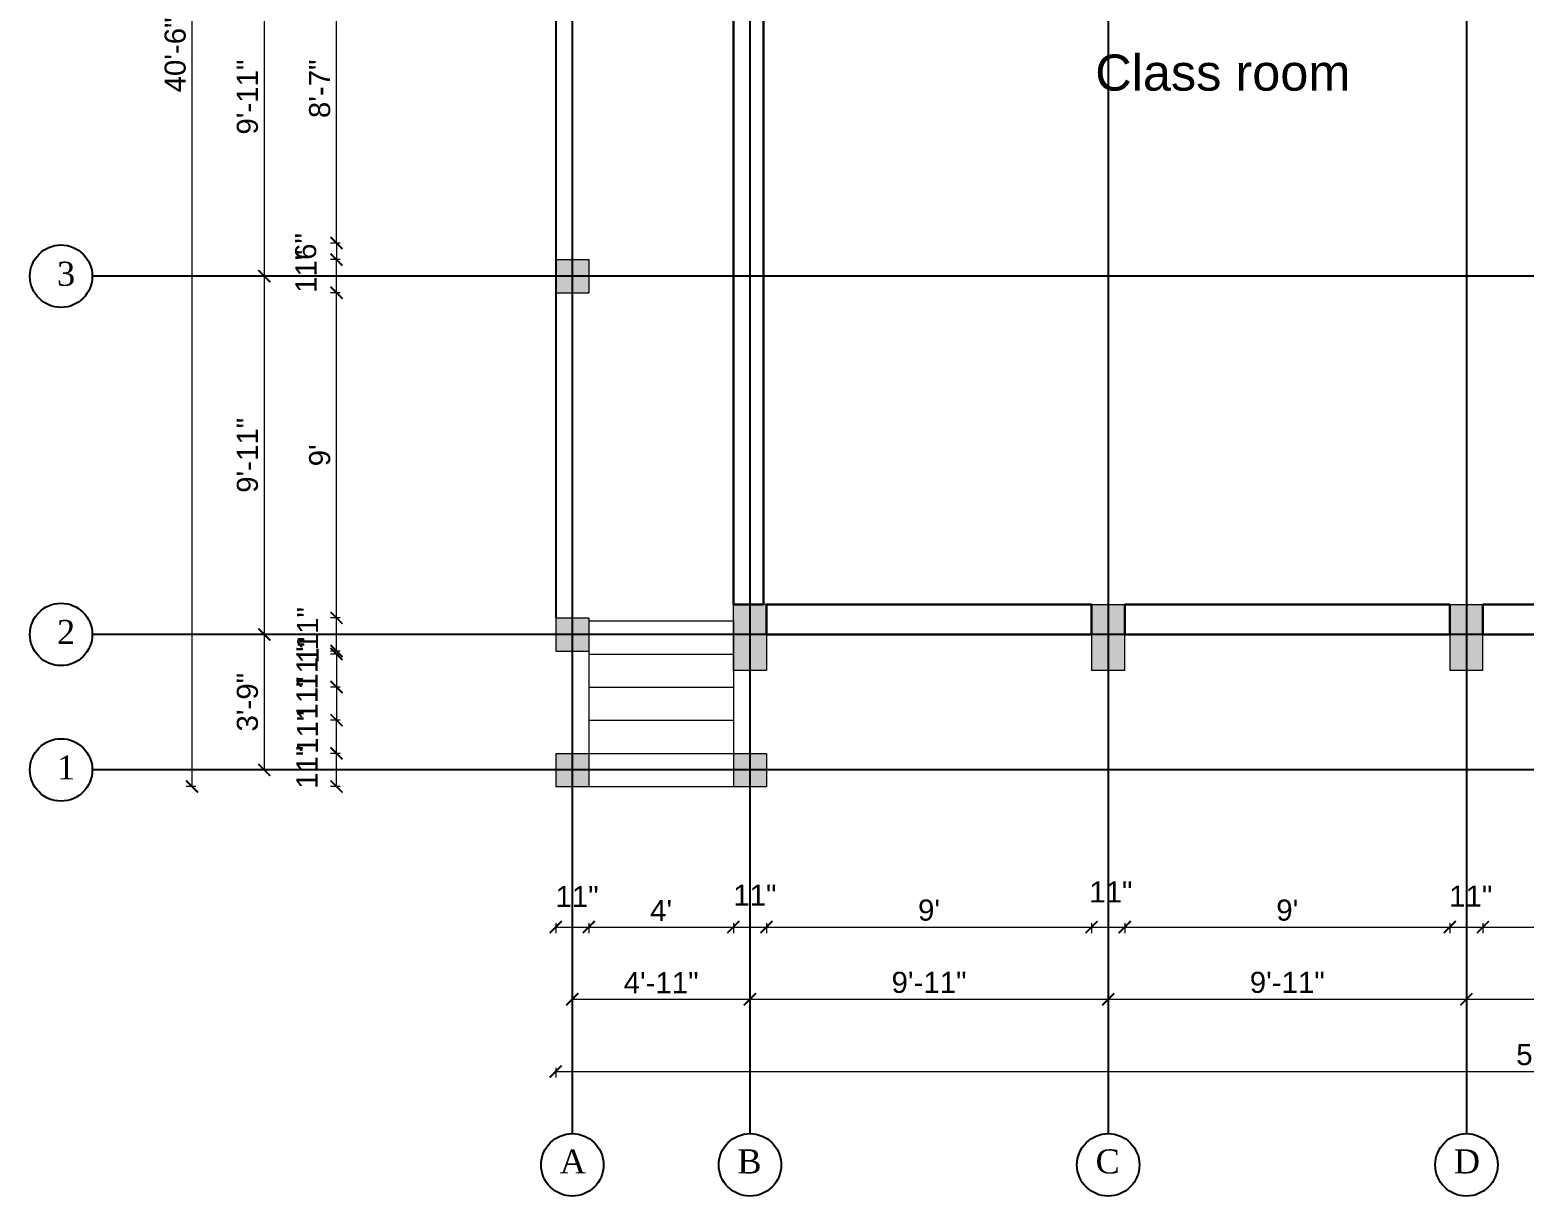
# Model space of a CAD drawing. Header units: inches. Extents: x -6800 to 96653, y -25814 to 17379.
# Drawn here: x 26045.3 to 26542, y -1091.2 to -703.8 of the extents above; entities that cross this region are included whole.
import ezdxf

# ---------------------------------------------------------------- set-up
doc = ezdxf.new("R2010")
doc.units = ezdxf.units.IN
doc.header["$MEASUREMENT"] = 0
doc.header["$PDMODE"] = 34
doc.linetypes.add('CENTER2', pattern=[28.575, 19.05, -3.175, 3.175, -3.175])
for name, color, linetype, lineweight in [('dimension', 50, 'Continuous', 20), ('dimension @ 1', 50, 'Continuous', 20), ('Stairs', 60, 'Continuous', 13), ('Wall', 90, 'Continuous', 30), ('Win ele', 211, 'Continuous', 15), ('windows', 4, 'Continuous', 13)]:
    doc.layers.add(name, color=color, linetype=linetype, lineweight=lineweight)
doc.layers.add('grid', color=251, linetype='Continuous')
doc.styles.get("Standard").update_dxf_attribs({"font": 'arial.ttf'})
doc.dimstyles.get("Standard").update_dxf_attribs({"dimtxt": 7, "dimasz": 4, "dimexe": 2, "dimexo": 2, "dimgap": 2, "dimtad": 1, "dimdec": 0, "dimzin": 0, "dimdsep": 46, "dimlunit": 4, "dimtxsty": 'Standard', "dimblk": 'ARCHTICK', "dimcen": 0.25, "dimclrd": 256, "dimclre": 256, "dimclrt": 256, "dimadec": 0, "dimazin": 0, "dimtfac": 1, "dimtdec": 0, "dimtofl": 0, "dimtmove": 0, "dimatfit": 3, "dimfxl": 1, "dimfxlon": 1, "dimtolj": 1, "dimtzin": 0, "dimlwd": -1, "dimlwe": -1, "dimarcsym": 1})

# ---------------------------------------------------------------- blocks, each defined once
blk = doc.blocks.new('_ArchTick')
at = {"color": 0, "linetype": 'ByBlock', "const_width": 0.15}
blk.add_lwpolyline([(-0.5, -0.5), (0.5, 0.5)], dxfattribs=at)
blk = doc.blocks.new('*D604')
at = {"layer": 'Defpoints', "color": 0, "transparency": 16777216}
for p in [(26257.31, -469.14), (26984.25, -469.14), (26257.31, -955.14)]:
    blk.add_point(p, dxfattribs=at)
at = {"layer": 'dimension', "transparency": 16777216}
for p, q in [((26983, -469.14), (26986.25, -469.14)), ((26984.25, -955.14), (26984.25, -469.14)), ((26983, -955.14), (26986.25, -955.14))]:
    blk.add_line(p, q, dxfattribs=at)
at = {"layer": 'dimension', "transparency": 16777216, "xscale": 4, "yscale": 4, "zscale": 4}
for p, rotation in [((26984.25, -469.14), 90), ((26984.25, -955.14), 270)]:
    blk.add_blockref('_ArchTick', p, dxfattribs=dict(at, rotation=rotation))
at = {"layer": 'dimension', "transparency": 16777216, "insert": (26978.67, -712.14), "char_height": 7, "attachment_point": 5, "rotation": 90}
blk.add_mtext('\\A1;40\'-6"', dxfattribs=at)
blk = doc.blocks.new('*D603')
at = {"layer": 'Defpoints', "color": 0, "transparency": 16777216}
for p in [(26099.13, -469.14), (26230.95, -469.14), (26219.95, -955.14)]:
    blk.add_point(p, dxfattribs=at)
at = {"layer": 'dimension', "transparency": 16777216}
for p, q in [((26100.38, -469.14), (26097.13, -469.14)), ((26099.13, -955.14), (26099.13, -469.14)), ((26100.38, -955.14), (26097.13, -955.14))]:
    blk.add_line(p, q, dxfattribs=at)
at = {"layer": 'dimension', "transparency": 16777216, "xscale": 4, "yscale": 4, "zscale": 4}
for p, rotation in [((26099.13, -469.14), 90), ((26099.13, -955.14), 270)]:
    blk.add_blockref('_ArchTick', p, dxfattribs=dict(at, rotation=rotation))
at = {"layer": 'dimension', "transparency": 16777216, "insert": (26093.56, -712.14), "char_height": 7, "attachment_point": 5, "rotation": 90}
blk.add_mtext('\\A1;40\'-6"', dxfattribs=at)
blk = doc.blocks.new('*D600')
at = {"layer": 'Defpoints', "color": 0, "transparency": 16777216}
for p in [(26123.13, -666.64), (26123.13, -785.64), (26123.13, -785.64)]:
    blk.add_point(p, dxfattribs=at)
at = {"layer": 'dimension', "transparency": 16777216}
for p, q in [((26123.13, -666.64), (26125.13, -666.64)), ((26123.13, -666.64), (26123.13, -785.64)), ((26123.13, -785.64), (26125.13, -785.64))]:
    blk.add_line(p, q, dxfattribs=at)
at = {"layer": 'dimension', "transparency": 16777216, "xscale": 4, "yscale": 4, "zscale": 4}
for p, rotation in [((26123.13, -666.64), 90), ((26123.13, -785.64), 270)]:
    blk.add_blockref('_ArchTick', p, dxfattribs=dict(at, rotation=rotation))
at = {"layer": 'dimension', "transparency": 16777216, "insert": (26117.56, -726.14), "char_height": 7, "attachment_point": 5, "rotation": 90}
blk.add_mtext('\\A1;9\'-11"', dxfattribs=at)
blk = doc.blocks.new('*D599')
at = {"layer": 'Defpoints', "color": 0, "transparency": 16777216}
for p in [(26123.13, -785.64), (26123.13, -904.64), (26123.13, -904.64)]:
    blk.add_point(p, dxfattribs=at)
at = {"layer": 'dimension', "transparency": 16777216}
for p, q in [((26123.13, -785.64), (26125.13, -785.64)), ((26123.13, -785.64), (26123.13, -904.64)), ((26123.13, -904.64), (26125.13, -904.64))]:
    blk.add_line(p, q, dxfattribs=at)
at = {"layer": 'dimension', "transparency": 16777216, "xscale": 4, "yscale": 4, "zscale": 4}
for p, rotation in [((26123.13, -785.64), 90), ((26123.13, -904.64), 270)]:
    blk.add_blockref('_ArchTick', p, dxfattribs=dict(at, rotation=rotation))
at = {"layer": 'dimension', "transparency": 16777216, "insert": (26117.56, -845.14), "char_height": 7, "attachment_point": 5, "rotation": 90}
blk.add_mtext('\\A1;9\'-11"', dxfattribs=at)
blk = doc.blocks.new('*D598')
at = {"layer": 'Defpoints', "color": 0, "transparency": 16777216}
for p in [(26123.13, -904.64), (26123.13, -949.64), (26123.13, -949.64)]:
    blk.add_point(p, dxfattribs=at)
at = {"layer": 'dimension', "transparency": 16777216}
for p, q in [((26123.13, -904.64), (26125.13, -904.64)), ((26123.13, -904.64), (26123.13, -949.64)), ((26123.13, -949.64), (26125.13, -949.64))]:
    blk.add_line(p, q, dxfattribs=at)
at = {"layer": 'dimension', "transparency": 16777216, "xscale": 4, "yscale": 4, "zscale": 4}
for p, rotation in [((26123.13, -904.64), 90), ((26123.13, -949.64), 270)]:
    blk.add_blockref('_ArchTick', p, dxfattribs=dict(at, rotation=rotation))
at = {"layer": 'dimension', "transparency": 16777216, "insert": (26117.56, -927.14), "char_height": 7, "attachment_point": 5, "rotation": 90}
blk.add_mtext('\\A1;3\'-9"', dxfattribs=at)
blk = doc.blocks.new('*D585')
at = {"layer": 'Defpoints', "color": 0, "transparency": 16777216}
for p in [(26646.95, -916.64), (26268.31, -944.14), (26936.25, -944.14)]:
    blk.add_point(p, dxfattribs=at)
at = {"layer": 'dimension', "transparency": 16777216}
for p, q in [((26935, -916.64), (26938.25, -916.64)), ((26936.25, -916.64), (26936.25, -944.14)), ((26935, -944.14), (26938.25, -944.14))]:
    blk.add_line(p, q, dxfattribs=at)
at = {"layer": 'dimension', "transparency": 16777216, "xscale": 4, "yscale": 4, "zscale": 4}
for p, rotation in [((26936.25, -916.64), 90), ((26936.25, -944.14), 270)]:
    blk.add_blockref('_ArchTick', p, dxfattribs=dict(at, rotation=rotation))
at = {"layer": 'dimension', "transparency": 16777216, "insert": (26926.3, -928), "char_height": 7, "attachment_point": 5, "rotation": 90}
blk.add_mtext('\\A1;2\'-4"', dxfattribs=at)
blk = doc.blocks.new('*D584')
at = {"layer": 'Defpoints', "color": 0, "transparency": 16777216}
for p in [(26268.31, -944.14), (26268.31, -955.14), (26936.25, -955.14)]:
    blk.add_point(p, dxfattribs=at)
at = {"layer": 'dimension', "transparency": 16777216}
for p, q in [((26935, -944.14), (26938.25, -944.14)), ((26936.25, -944.14), (26936.25, -955.14)), ((26935, -955.14), (26938.25, -955.14))]:
    blk.add_line(p, q, dxfattribs=at)
at = {"layer": 'dimension', "transparency": 16777216, "xscale": 4, "yscale": 4, "zscale": 4}
for p, rotation in [((26936.25, -944.14), 90), ((26936.25, -955.14), 270)]:
    blk.add_blockref('_ArchTick', p, dxfattribs=dict(at, rotation=rotation))
at = {"layer": 'dimension', "transparency": 16777216, "insert": (26926.62, -947.82), "char_height": 7, "attachment_point": 5, "rotation": 90}
blk.add_mtext('\\A1;11"', dxfattribs=at)
blk = doc.blocks.new('*D583')
at = {"layer": 'Defpoints', "color": 0, "transparency": 16777216}
for p in [(26147.13, -944.14), (26219.95, -944.14), (26219.95, -955.14)]:
    blk.add_point(p, dxfattribs=at)
at = {"layer": 'dimension', "transparency": 16777216}
for p, q in [((26148.38, -944.14), (26145.13, -944.14)), ((26147.13, -955.14), (26147.13, -944.14)), ((26148.38, -955.14), (26145.13, -955.14))]:
    blk.add_line(p, q, dxfattribs=at)
at = {"layer": 'dimension', "transparency": 16777216, "xscale": 4, "yscale": 4, "zscale": 4}
for p, rotation in [((26147.13, -944.14), 90), ((26147.13, -955.14), 270)]:
    blk.add_blockref('_ArchTick', p, dxfattribs=dict(at, rotation=rotation))
at = {"layer": 'dimension', "transparency": 16777216, "insert": (26137.32, -948.75), "char_height": 7, "attachment_point": 5, "rotation": 90}
blk.add_mtext('\\A1;11"', dxfattribs=at)
blk = doc.blocks.new('*D582')
at = {"layer": 'Defpoints', "color": 0, "transparency": 16777216}
for p in [(26147.13, -933.14), (26230.95, -933.14), (26219.95, -944.14)]:
    blk.add_point(p, dxfattribs=at)
at = {"layer": 'dimension', "transparency": 16777216}
for p, q in [((26148.38, -933.14), (26145.13, -933.14)), ((26147.13, -944.14), (26147.13, -933.14)), ((26148.38, -944.14), (26145.13, -944.14))]:
    blk.add_line(p, q, dxfattribs=at)
at = {"layer": 'dimension', "transparency": 16777216, "xscale": 4, "yscale": 4, "zscale": 4}
for p, rotation in [((26147.13, -933.14), 90), ((26147.13, -944.14), 270)]:
    blk.add_blockref('_ArchTick', p, dxfattribs=dict(at, rotation=rotation))
at = {"layer": 'dimension', "transparency": 16777216, "insert": (26137.47, -937.12), "char_height": 7, "attachment_point": 5, "rotation": 90}
blk.add_mtext('\\A1;11"', dxfattribs=at)
blk = doc.blocks.new('*D581')
at = {"layer": 'Defpoints', "color": 0, "transparency": 16777216}
for p in [(26147.13, -899.14), (26219.95, -899.14), (26219.95, -910.14)]:
    blk.add_point(p, dxfattribs=at)
at = {"layer": 'dimension', "transparency": 16777216}
for p, q in [((26148.38, -899.14), (26145.13, -899.14)), ((26147.13, -910.14), (26147.13, -899.14)), ((26148.38, -910.14), (26145.13, -910.14))]:
    blk.add_line(p, q, dxfattribs=at)
at = {"layer": 'dimension', "transparency": 16777216, "xscale": 4, "yscale": 4, "zscale": 4}
for p, rotation in [((26147.13, -899.14), 90), ((26147.13, -910.14), 270)]:
    blk.add_blockref('_ArchTick', p, dxfattribs=dict(at, rotation=rotation))
at = {"layer": 'dimension', "transparency": 16777216, "insert": (26137.52, -902.71), "char_height": 7, "attachment_point": 5, "rotation": 90}
blk.add_mtext('\\A1;11"', dxfattribs=at)
blk = doc.blocks.new('*D580')
at = {"layer": 'Defpoints', "color": 0, "transparency": 16777216}
for p in [(26147.13, -791.14), (26219.95, -791.14), (26219.95, -899.14)]:
    blk.add_point(p, dxfattribs=at)
at = {"layer": 'dimension', "transparency": 16777216}
for p, q in [((26148.38, -791.14), (26145.13, -791.14)), ((26147.13, -899.14), (26147.13, -791.14)), ((26148.38, -899.14), (26145.13, -899.14))]:
    blk.add_line(p, q, dxfattribs=at)
at = {"layer": 'dimension', "transparency": 16777216, "xscale": 4, "yscale": 4, "zscale": 4}
for p, rotation in [((26147.13, -791.14), 90), ((26147.13, -899.14), 270)]:
    blk.add_blockref('_ArchTick', p, dxfattribs=dict(at, rotation=rotation))
at = {"layer": 'dimension', "transparency": 16777216, "insert": (26141.56, -845.14), "char_height": 7, "attachment_point": 5, "rotation": 90}
blk.add_mtext("\\A1;9'", dxfattribs=at)
blk = doc.blocks.new('*D579')
at = {"layer": 'Defpoints', "color": 0, "transparency": 16777216}
for p in [(26147.13, -780.14), (26219.95, -780.14), (26219.95, -791.14)]:
    blk.add_point(p, dxfattribs=at)
at = {"layer": 'dimension', "transparency": 16777216}
for p, q in [((26148.38, -780.14), (26145.13, -780.14)), ((26147.13, -791.14), (26147.13, -780.14)), ((26148.38, -791.14), (26145.13, -791.14))]:
    blk.add_line(p, q, dxfattribs=at)
at = {"layer": 'dimension', "transparency": 16777216, "xscale": 4, "yscale": 4, "zscale": 4}
for p, rotation in [((26147.13, -780.14), 90), ((26147.13, -791.14), 270)]:
    blk.add_blockref('_ArchTick', p, dxfattribs=dict(at, rotation=rotation))
at = {"layer": 'dimension', "transparency": 16777216, "insert": (26136.99, -784.03), "char_height": 7, "attachment_point": 5, "rotation": 90}
blk.add_mtext('\\A1;11"', dxfattribs=at)
blk = doc.blocks.new('*D578')
at = {"layer": 'Defpoints', "color": 0, "transparency": 16777216}
for p in [(26147.13, -672.14), (26219.95, -672.14), (26606.95, -774.64)]:
    blk.add_point(p, dxfattribs=at)
at = {"layer": 'dimension', "transparency": 16777216}
for p, q in [((26148.38, -672.14), (26145.13, -672.14)), ((26147.13, -774.64), (26147.13, -672.14)), ((26148.38, -774.64), (26145.13, -774.64))]:
    blk.add_line(p, q, dxfattribs=at)
at = {"layer": 'dimension', "transparency": 16777216, "xscale": 4, "yscale": 4, "zscale": 4}
for p, rotation in [((26147.13, -672.14), 90), ((26147.13, -774.64), 270)]:
    blk.add_blockref('_ArchTick', p, dxfattribs=dict(at, rotation=rotation))
at = {"layer": 'dimension', "transparency": 16777216, "insert": (26141.56, -723.39), "char_height": 7, "attachment_point": 5, "rotation": 90}
blk.add_mtext('\\A1;8\'-7"', dxfattribs=at)
blk = doc.blocks.new('*D571')
at = {"layer": 'Defpoints', "color": 0, "transparency": 16777216}
for p in [(26882.95, -904.64), (26219.95, -944.14), (26882.95, -1049.83)]:
    blk.add_point(p, dxfattribs=at)
at = {"layer": 'dimension', "transparency": 16777216}
for p, q in [((26219.95, -1048.58), (26219.95, -1051.83)), ((26219.95, -1049.83), (26882.95, -1049.83)), ((26882.95, -1048.58), (26882.95, -1051.83))]:
    blk.add_line(p, q, dxfattribs=at)
at = {"layer": 'dimension', "transparency": 16777216, "xscale": 4, "yscale": 4, "zscale": 4, "rotation": 180}
blk.add_blockref('_ArchTick', (26219.95, -1049.83), dxfattribs=at)
at = {"layer": 'dimension', "transparency": 16777216, "xscale": 4, "yscale": 4, "zscale": 4}
blk.add_blockref('_ArchTick', (26882.95, -1049.83), dxfattribs=at)
at = {"layer": 'dimension', "transparency": 16777216, "insert": (26551.45, -1044.25), "char_height": 7, "attachment_point": 5}
blk.add_mtext('\\A1;55\'-3"', dxfattribs=at)
blk = doc.blocks.new('*D570')
at = {"layer": 'Defpoints', "color": 0, "transparency": 16777216}
for p in [(26225.45, -944.14), (26284.45, -944.14), (26284.45, -1025.83)]:
    blk.add_point(p, dxfattribs=at)
at = {"layer": 'dimension', "transparency": 16777216}
for p, q in [((26225.45, -1024.58), (26225.45, -1027.83)), ((26225.45, -1025.83), (26284.45, -1025.83)), ((26284.45, -1024.58), (26284.45, -1027.83))]:
    blk.add_line(p, q, dxfattribs=at)
at = {"layer": 'dimension', "transparency": 16777216, "xscale": 4, "yscale": 4, "zscale": 4, "rotation": 180}
blk.add_blockref('_ArchTick', (26225.45, -1025.83), dxfattribs=at)
at = {"layer": 'dimension', "transparency": 16777216, "xscale": 4, "yscale": 4, "zscale": 4}
blk.add_blockref('_ArchTick', (26284.45, -1025.83), dxfattribs=at)
at = {"layer": 'dimension', "transparency": 16777216, "insert": (26254.95, -1020.32), "char_height": 7, "attachment_point": 5}
blk.add_mtext('\\A1;4\'-11"', dxfattribs=at)
blk = doc.blocks.new('*D569')
at = {"layer": 'Defpoints', "color": 0, "transparency": 16777216}
for p in [(26403.45, -894.64), (26284.45, -944.14), (26403.45, -1025.83)]:
    blk.add_point(p, dxfattribs=at)
at = {"layer": 'dimension', "transparency": 16777216}
for p, q in [((26284.45, -1024.58), (26284.45, -1027.83)), ((26284.45, -1025.83), (26403.45, -1025.83)), ((26403.45, -1024.58), (26403.45, -1027.83))]:
    blk.add_line(p, q, dxfattribs=at)
at = {"layer": 'dimension', "transparency": 16777216, "xscale": 4, "yscale": 4, "zscale": 4, "rotation": 180}
blk.add_blockref('_ArchTick', (26284.45, -1025.83), dxfattribs=at)
at = {"layer": 'dimension', "transparency": 16777216, "xscale": 4, "yscale": 4, "zscale": 4}
blk.add_blockref('_ArchTick', (26403.45, -1025.83), dxfattribs=at)
at = {"layer": 'dimension', "transparency": 16777216, "insert": (26343.95, -1020.26), "char_height": 7, "attachment_point": 5}
blk.add_mtext('\\A1;9\'-11"', dxfattribs=at)
blk = doc.blocks.new('*D568')
at = {"layer": 'Defpoints', "color": 0, "transparency": 16777216}
for p in [(26403.45, -898.66), (26522.45, -898.66), (26522.45, -1025.83)]:
    blk.add_point(p, dxfattribs=at)
at = {"layer": 'dimension', "transparency": 16777216}
for p, q in [((26403.45, -1024.58), (26403.45, -1027.83)), ((26403.45, -1025.83), (26522.45, -1025.83)), ((26522.45, -1024.58), (26522.45, -1027.83))]:
    blk.add_line(p, q, dxfattribs=at)
at = {"layer": 'dimension', "transparency": 16777216, "xscale": 4, "yscale": 4, "zscale": 4, "rotation": 180}
blk.add_blockref('_ArchTick', (26403.45, -1025.83), dxfattribs=at)
at = {"layer": 'dimension', "transparency": 16777216, "xscale": 4, "yscale": 4, "zscale": 4}
blk.add_blockref('_ArchTick', (26522.45, -1025.83), dxfattribs=at)
at = {"layer": 'dimension', "transparency": 16777216, "insert": (26462.95, -1020.26), "char_height": 7, "attachment_point": 5}
blk.add_mtext('\\A1;9\'-11"', dxfattribs=at)
blk = doc.blocks.new('*D567')
at = {"layer": 'Defpoints', "color": 0, "transparency": 16777216}
for p in [(26522.45, -898.66), (26641.45, -898.66), (26641.45, -1025.83)]:
    blk.add_point(p, dxfattribs=at)
at = {"layer": 'dimension', "transparency": 16777216}
for p, q in [((26522.45, -1024.58), (26522.45, -1027.83)), ((26522.45, -1025.83), (26641.45, -1025.83)), ((26641.45, -1024.58), (26641.45, -1027.83))]:
    blk.add_line(p, q, dxfattribs=at)
at = {"layer": 'dimension', "transparency": 16777216, "xscale": 4, "yscale": 4, "zscale": 4, "rotation": 180}
blk.add_blockref('_ArchTick', (26522.45, -1025.83), dxfattribs=at)
at = {"layer": 'dimension', "transparency": 16777216, "xscale": 4, "yscale": 4, "zscale": 4}
blk.add_blockref('_ArchTick', (26641.45, -1025.83), dxfattribs=at)
at = {"layer": 'dimension', "transparency": 16777216, "insert": (26581.95, -1020.26), "char_height": 7, "attachment_point": 5}
blk.add_mtext('\\A1;9\'-11"', dxfattribs=at)
blk = doc.blocks.new('*D564')
at = {"layer": 'Defpoints', "color": 0, "transparency": 16777216}
for p in [(26219.95, -944.14), (26230.95, -944.14), (26230.95, -1001.83)]:
    blk.add_point(p, dxfattribs=at)
at = {"layer": 'dimension', "transparency": 16777216}
for p, q in [((26219.95, -1000.58), (26219.95, -1003.83)), ((26219.95, -1001.83), (26230.95, -1001.83)), ((26230.95, -1000.58), (26230.95, -1003.83))]:
    blk.add_line(p, q, dxfattribs=at)
at = {"layer": 'dimension', "transparency": 16777216, "xscale": 4, "yscale": 4, "zscale": 4, "rotation": 180}
blk.add_blockref('_ArchTick', (26219.95, -1001.83), dxfattribs=at)
at = {"layer": 'dimension', "transparency": 16777216, "xscale": 4, "yscale": 4, "zscale": 4}
blk.add_blockref('_ArchTick', (26230.95, -1001.83), dxfattribs=at)
at = {"layer": 'dimension', "transparency": 16777216, "insert": (26227.02, -991.71), "char_height": 7, "attachment_point": 5}
blk.add_mtext('\\A1;11"', dxfattribs=at)
blk = doc.blocks.new('*D563')
at = {"layer": 'Defpoints', "color": 0, "transparency": 16777216}
for p in [(26230.95, -937.16), (26278.95, -937.16), (26278.95, -1001.83)]:
    blk.add_point(p, dxfattribs=at)
at = {"layer": 'dimension', "transparency": 16777216}
for p, q in [((26230.95, -1000.58), (26230.95, -1003.83)), ((26230.95, -1001.83), (26278.95, -1001.83)), ((26278.95, -1000.58), (26278.95, -1003.83))]:
    blk.add_line(p, q, dxfattribs=at)
at = {"layer": 'dimension', "transparency": 16777216, "xscale": 4, "yscale": 4, "zscale": 4, "rotation": 180}
blk.add_blockref('_ArchTick', (26230.95, -1001.83), dxfattribs=at)
at = {"layer": 'dimension', "transparency": 16777216, "xscale": 4, "yscale": 4, "zscale": 4}
blk.add_blockref('_ArchTick', (26278.95, -1001.83), dxfattribs=at)
at = {"layer": 'dimension', "transparency": 16777216, "insert": (26254.95, -996.33), "char_height": 7, "attachment_point": 5}
blk.add_mtext("\\A1;4'", dxfattribs=at)
blk = doc.blocks.new('*D562')
at = {"layer": 'Defpoints', "color": 0, "transparency": 16777216}
for p in [(26278.95, -944.14), (26289.95, -944.14), (26289.95, -1001.83)]:
    blk.add_point(p, dxfattribs=at)
at = {"layer": 'dimension', "transparency": 16777216}
for p, q in [((26278.95, -1000.58), (26278.95, -1003.83)), ((26278.95, -1001.83), (26289.95, -1001.83)), ((26289.95, -1000.58), (26289.95, -1003.83))]:
    blk.add_line(p, q, dxfattribs=at)
at = {"layer": 'dimension', "transparency": 16777216, "xscale": 4, "yscale": 4, "zscale": 4, "rotation": 180}
blk.add_blockref('_ArchTick', (26278.95, -1001.83), dxfattribs=at)
at = {"layer": 'dimension', "transparency": 16777216, "xscale": 4, "yscale": 4, "zscale": 4}
blk.add_blockref('_ArchTick', (26289.95, -1001.83), dxfattribs=at)
at = {"layer": 'dimension', "transparency": 16777216, "insert": (26286.09, -991.24), "char_height": 7, "attachment_point": 5}
blk.add_mtext('\\A1;11"', dxfattribs=at)
blk = doc.blocks.new('*D561')
at = {"layer": 'Defpoints', "color": 0, "transparency": 16777216}
for p in [(26397.95, -898.66), (26289.95, -944.14), (26397.95, -1001.83)]:
    blk.add_point(p, dxfattribs=at)
at = {"layer": 'dimension', "transparency": 16777216}
for p, q in [((26289.95, -1000.58), (26289.95, -1003.83)), ((26289.95, -1001.83), (26397.95, -1001.83)), ((26397.95, -1000.58), (26397.95, -1003.83))]:
    blk.add_line(p, q, dxfattribs=at)
at = {"layer": 'dimension', "transparency": 16777216, "xscale": 4, "yscale": 4, "zscale": 4, "rotation": 180}
blk.add_blockref('_ArchTick', (26289.95, -1001.83), dxfattribs=at)
at = {"layer": 'dimension', "transparency": 16777216, "xscale": 4, "yscale": 4, "zscale": 4}
blk.add_blockref('_ArchTick', (26397.95, -1001.83), dxfattribs=at)
at = {"layer": 'dimension', "transparency": 16777216, "insert": (26343.95, -996.26), "char_height": 7, "attachment_point": 5}
blk.add_mtext("\\A1;9'", dxfattribs=at)
blk = doc.blocks.new('*D560')
at = {"layer": 'Defpoints', "color": 0, "transparency": 16777216}
for p in [(26397.95, -898.66), (26408.95, -898.66), (26408.95, -1001.83)]:
    blk.add_point(p, dxfattribs=at)
at = {"layer": 'dimension', "transparency": 16777216}
for p, q in [((26397.95, -1000.58), (26397.95, -1003.83)), ((26397.95, -1001.83), (26408.95, -1001.83)), ((26408.95, -1000.58), (26408.95, -1003.83))]:
    blk.add_line(p, q, dxfattribs=at)
at = {"layer": 'dimension', "transparency": 16777216, "xscale": 4, "yscale": 4, "zscale": 4, "rotation": 180}
blk.add_blockref('_ArchTick', (26397.95, -1001.83), dxfattribs=at)
at = {"layer": 'dimension', "transparency": 16777216, "xscale": 4, "yscale": 4, "zscale": 4}
blk.add_blockref('_ArchTick', (26408.95, -1001.83), dxfattribs=at)
at = {"layer": 'dimension', "transparency": 16777216, "insert": (26404.34, -990.17), "char_height": 7, "attachment_point": 5}
blk.add_mtext('\\A1;11"', dxfattribs=at)
blk = doc.blocks.new('*D559')
at = {"layer": 'Defpoints', "color": 0, "transparency": 16777216}
for p in [(26408.95, -898.66), (26516.95, -898.66), (26516.95, -1001.83)]:
    blk.add_point(p, dxfattribs=at)
at = {"layer": 'dimension', "transparency": 16777216}
for p, q in [((26408.95, -1000.58), (26408.95, -1003.83)), ((26408.95, -1001.83), (26516.95, -1001.83)), ((26516.95, -1000.58), (26516.95, -1003.83))]:
    blk.add_line(p, q, dxfattribs=at)
at = {"layer": 'dimension', "transparency": 16777216, "xscale": 4, "yscale": 4, "zscale": 4, "rotation": 180}
blk.add_blockref('_ArchTick', (26408.95, -1001.83), dxfattribs=at)
at = {"layer": 'dimension', "transparency": 16777216, "xscale": 4, "yscale": 4, "zscale": 4}
blk.add_blockref('_ArchTick', (26516.95, -1001.83), dxfattribs=at)
at = {"layer": 'dimension', "transparency": 16777216, "insert": (26462.95, -996.26), "char_height": 7, "attachment_point": 5}
blk.add_mtext("\\A1;9'", dxfattribs=at)
blk = doc.blocks.new('*D558')
at = {"layer": 'Defpoints', "color": 0, "transparency": 16777216}
for p in [(26516.95, -898.66), (26527.95, -898.66), (26527.95, -1001.83)]:
    blk.add_point(p, dxfattribs=at)
at = {"layer": 'dimension', "transparency": 16777216}
for p, q in [((26516.95, -1000.58), (26516.95, -1003.83)), ((26516.95, -1001.83), (26527.95, -1001.83)), ((26527.95, -1000.58), (26527.95, -1003.83))]:
    blk.add_line(p, q, dxfattribs=at)
at = {"layer": 'dimension', "transparency": 16777216, "xscale": 4, "yscale": 4, "zscale": 4, "rotation": 180}
blk.add_blockref('_ArchTick', (26516.95, -1001.83), dxfattribs=at)
at = {"layer": 'dimension', "transparency": 16777216, "xscale": 4, "yscale": 4, "zscale": 4}
blk.add_blockref('_ArchTick', (26527.95, -1001.83), dxfattribs=at)
at = {"layer": 'dimension', "transparency": 16777216, "insert": (26523.9, -991.59), "char_height": 7, "attachment_point": 5}
blk.add_mtext('\\A1;11"', dxfattribs=at)
blk = doc.blocks.new('*D557')
at = {"layer": 'Defpoints', "color": 0, "transparency": 16777216}
for p in [(26606.95, -756.66), (26527.95, -898.66), (26606.95, -1001.83)]:
    blk.add_point(p, dxfattribs=at)
at = {"layer": 'dimension', "transparency": 16777216}
for p, q in [((26527.95, -1000.58), (26527.95, -1003.83)), ((26527.95, -1001.83), (26606.95, -1001.83)), ((26606.95, -1000.58), (26606.95, -1003.83))]:
    blk.add_line(p, q, dxfattribs=at)
at = {"layer": 'dimension', "transparency": 16777216, "xscale": 4, "yscale": 4, "zscale": 4, "rotation": 180}
blk.add_blockref('_ArchTick', (26527.95, -1001.83), dxfattribs=at)
at = {"layer": 'dimension', "transparency": 16777216, "xscale": 4, "yscale": 4, "zscale": 4}
blk.add_blockref('_ArchTick', (26606.95, -1001.83), dxfattribs=at)
at = {"layer": 'dimension', "transparency": 16777216, "insert": (26566, -991.66), "char_height": 7, "attachment_point": 5}
blk.add_mtext('\\A1;6\'-7"', dxfattribs=at)
blk = doc.blocks.new('*D544')
at = {"layer": 'Defpoints', "color": 0, "transparency": 16777216}
for p in [(26606.95, -774.64), (26147.13, -780.14), (26219.95, -780.14)]:
    blk.add_point(p, dxfattribs=at)
at = {"layer": 'dimension', "transparency": 16777216}
for p, q in [((26148.38, -774.64), (26145.13, -774.64)), ((26147.13, -774.64), (26147.13, -780.14)), ((26148.38, -780.14), (26145.13, -780.14))]:
    blk.add_line(p, q, dxfattribs=at)
at = {"layer": 'dimension', "transparency": 16777216, "xscale": 4, "yscale": 4, "zscale": 4}
for p, rotation in [((26147.13, -774.64), 90), ((26147.13, -780.14), 270)]:
    blk.add_blockref('_ArchTick', p, dxfattribs=dict(at, rotation=rotation))
at = {"layer": 'dimension', "transparency": 16777216, "insert": (26136.93, -775.76), "char_height": 7, "attachment_point": 5, "rotation": 90}
blk.add_mtext('\\A1;6"', dxfattribs=at)
blk = doc.blocks.new('*D543')
at = {"layer": 'Defpoints', "color": 0, "transparency": 16777216}
for p in [(26147.13, -911.14), (26230.95, -910.14), (26230.95, -911.14)]:
    blk.add_point(p, dxfattribs=at)
at = {"layer": 'dimension', "transparency": 16777216}
for p, q in [((26148.38, -910.14), (26145.13, -910.14)), ((26148.38, -911.14), (26145.13, -911.14))]:
    blk.add_line(p, q, dxfattribs=at)
at = {"layer": 'dimension', "transparency": 16777216, "insert": (26137.69, -909.82), "char_height": 7, "attachment_point": 5, "rotation": 90}
blk.add_mtext('\\A1;1"', dxfattribs=at)
blk = doc.blocks.new('*D542')
at = {"layer": 'Defpoints', "color": 0, "transparency": 16777216}
for p in [(26230.95, -911.14), (26147.13, -922.14), (26230.95, -922.14)]:
    blk.add_point(p, dxfattribs=at)
at = {"layer": 'dimension', "transparency": 16777216}
for p, q in [((26148.38, -911.14), (26145.13, -911.14)), ((26147.13, -911.14), (26147.13, -922.14)), ((26148.38, -922.14), (26145.13, -922.14))]:
    blk.add_line(p, q, dxfattribs=at)
at = {"layer": 'dimension', "transparency": 16777216, "xscale": 4, "yscale": 4, "zscale": 4}
for p, rotation in [((26147.13, -911.14), 90), ((26147.13, -922.14), 270)]:
    blk.add_blockref('_ArchTick', p, dxfattribs=dict(at, rotation=rotation))
at = {"layer": 'dimension', "transparency": 16777216, "insert": (26137.33, -915.83), "char_height": 7, "attachment_point": 5, "rotation": 90}
blk.add_mtext('\\A1;11"', dxfattribs=at)
blk = doc.blocks.new('*D541')
at = {"layer": 'Defpoints', "color": 0, "transparency": 16777216}
for p in [(26230.95, -922.14), (26147.13, -933.14), (26230.95, -933.14)]:
    blk.add_point(p, dxfattribs=at)
at = {"layer": 'dimension', "transparency": 16777216}
for p, q in [((26148.38, -922.14), (26145.13, -922.14)), ((26147.13, -922.14), (26147.13, -933.14)), ((26148.38, -933.14), (26145.13, -933.14))]:
    blk.add_line(p, q, dxfattribs=at)
at = {"layer": 'dimension', "transparency": 16777216, "xscale": 4, "yscale": 4, "zscale": 4}
for p, rotation in [((26147.13, -922.14), 90), ((26147.13, -933.14), 270)]:
    blk.add_blockref('_ArchTick', p, dxfattribs=dict(at, rotation=rotation))
at = {"layer": 'dimension', "transparency": 16777216, "insert": (26137.33, -925.78), "char_height": 7, "attachment_point": 5, "rotation": 90}
blk.add_mtext('\\A1;11"', dxfattribs=at)

msp = doc.modelspace()

# ---------------------------------------------------------------- hatches: boundary and pattern name
at = {"layer": 'windows', "true_color": 0x9898cc, "transparency": 33554687}
h = msp.add_hatch(color=253, dxfattribs=at)
h.dxf.hatch_style = 1
h.paths.add_polyline_path([(26230.95, -485.14), (26219.95, -485.14), (26219.95, -496.14), (26230.95, -496.14)])
h.paths.add_polyline_path([(26289.95, -485.14), (26278.95, -485.14), (26278.95, -496.14), (26289.95, -496.14)])
h.paths.add_polyline_path([(26289.95, -536.64), (26278.95, -536.64), (26278.95, -558.64), (26289.95, -558.64)])
h.paths.add_polyline_path([(26230.95, -542.14), (26219.95, -542.14), (26219.95, -553.14), (26230.95, -553.14)])
h.paths.add_polyline_path([(26230.95, -661.14), (26219.95, -661.14), (26219.95, -672.14), (26230.95, -672.14)])
h.paths.add_polyline_path([(26230.95, -780.14), (26219.95, -780.14), (26219.95, -791.14), (26230.95, -791.14)])
h.paths.add_polyline_path([(26230.95, -899.14), (26219.95, -899.14), (26219.95, -910.14), (26230.95, -910.14)])
h.paths.add_polyline_path([(26289.95, -894.64), (26278.95, -894.64), (26278.95, -916.64), (26289.95, -916.64)])
h.paths.add_polyline_path([(26230.95, -944.14), (26219.95, -944.14), (26219.95, -955.14), (26230.95, -955.14)])
h.paths.add_polyline_path([(26289.95, -944.14), (26278.95, -944.14), (26278.95, -955.14), (26289.95, -955.14)])
h.paths.add_polyline_path([(26408.95, -894.64), (26397.95, -894.64), (26397.95, -916.64), (26408.95, -916.64)])
h.paths.add_polyline_path([(26527.95, -894.64), (26516.95, -894.64), (26516.95, -916.64), (26527.95, -916.64)])
h.paths.add_polyline_path([(26646.95, -894.64), (26635.95, -894.64), (26635.95, -916.64), (26646.95, -916.64)])
h.paths.add_polyline_path([(26765.95, -894.64), (26754.95, -894.64), (26754.95, -916.64), (26765.95, -916.64)])
h.paths.add_polyline_path([(26765.95, -536.64), (26754.95, -536.64), (26754.95, -558.64), (26765.95, -558.64)])
h.paths.add_polyline_path([(26646.95, -536.64), (26635.95, -536.64), (26635.95, -558.64), (26646.95, -558.64)])
h.paths.add_polyline_path([(26527.95, -536.64), (26516.95, -536.64), (26516.95, -558.64), (26527.95, -558.64)])
h.paths.add_polyline_path([(26408.95, -536.64), (26397.95, -536.64), (26397.95, -558.64), (26408.95, -558.64)])

# ---------------------------------------------------------------- linework, layer by layer
at = {"transparency": 33554687}
msp.add_line((26219.95, -553.14), (26219.95, -899.14), dxfattribs=at)
at = {"layer": 'grid', "linetype": 'CENTER2', "ltscale": 100, "transparency": 33554687}
for p, q in [((26225.45, -358.47), (26225.45, -1070.48)), ((26284.45, -358.47), (26284.45, -1070.48)), ((26403.45, -358.47), (26403.45, -1070.48)), ((26522.45, -358.47), (26522.45, -1070.48)), ((27010.87, -785.64), (26066.01, -785.64)), ((27010.87, -904.64), (26066.01, -904.64)), ((27010.87, -949.64), (26066.01, -949.64))]:
    msp.add_line(p, q, dxfattribs=at)
at = {"layer": 'grid', "ltscale": 10, "transparency": 33554687}
for centre in [(26055.64, -785.64), (26055.64, -904.64), (26055.64, -949.64), (26225.47, -1080.84), (26284.47, -1080.84), (26403.47, -1080.84), (26522.47, -1080.84)]:
    msp.add_circle(centre, 10.37, dxfattribs=at)
at = {"layer": 'Stairs'}
for p, q in [((26230.95, -900.14), (26278.95, -900.14)), ((26230.95, -900.14), (26230.95, -955.14)), ((26278.95, -900.14), (26278.95, -955.14)), ((26230.95, -911.14), (26278.95, -911.14)), ((26230.95, -922.14), (26278.95, -922.14)), ((26230.95, -933.14), (26278.95, -933.14)), ((26230.95, -944.14), (26278.95, -944.14)), ((26230.95, -955.14), (26278.95, -955.14))]:
    msp.add_line(p, q, dxfattribs=at)
at = {"layer": 'Wall'}
for p, q in [((26278.95, -894.64), (26278.95, -558.64)), ((26288.95, -894.64), (26288.95, -558.64)), ((26278.95, -894.64), (26288.95, -894.64)), ((26397.95, -894.64), (26289.95, -894.64)), ((26289.95, -904.64), (26289.95, -894.64)), ((26397.95, -894.64), (26397.95, -904.64)), ((26516.95, -894.64), (26408.95, -894.64)), ((26408.95, -894.64), (26408.95, -904.64)), ((26516.95, -894.64), (26516.95, -904.64)), ((26635.95, -894.64), (26527.95, -894.64)), ((26527.95, -894.64), (26527.95, -904.64)), ((26397.95, -904.64), (26289.95, -904.64)), ((26516.95, -904.64), (26408.95, -904.64)), ((26635.95, -904.64), (26527.95, -904.64))]:
    msp.add_line(p, q, dxfattribs=at)
at = {"layer": 'Win ele', "transparency": 33554526}
for p, q in [((26219.95, -780.14), (26230.95, -780.14)), ((26219.95, -780.14), (26219.95, -791.14)), ((26230.95, -780.14), (26230.95, -791.14)), ((26219.95, -791.14), (26230.95, -791.14)), ((26289.95, -894.64), (26278.95, -894.64)), ((26278.95, -916.64), (26278.95, -894.64)), ((26289.95, -894.64), (26289.95, -916.64)), ((26397.95, -894.64), (26408.95, -894.64)), ((26397.95, -894.64), (26397.95, -916.64)), ((26408.95, -916.64), (26408.95, -894.64)), ((26516.95, -894.64), (26527.95, -894.64)), ((26516.95, -894.64), (26516.95, -916.64)), ((26527.95, -916.64), (26527.95, -894.64)), ((26219.95, -899.14), (26230.95, -899.14)), ((26219.95, -899.14), (26219.95, -910.14)), ((26230.95, -899.14), (26230.95, -910.14)), ((26219.95, -910.14), (26230.95, -910.14)), ((26289.95, -916.64), (26278.95, -916.64)), ((26408.95, -916.64), (26397.95, -916.64)), ((26527.95, -916.64), (26516.95, -916.64)), ((26219.95, -944.14), (26230.95, -944.14)), ((26219.95, -944.14), (26219.95, -955.14)), ((26230.95, -944.14), (26230.95, -955.14)), ((26278.95, -944.14), (26289.95, -944.14)), ((26278.95, -944.14), (26278.95, -955.14)), ((26289.95, -944.14), (26289.95, -955.14)), ((26219.95, -955.14), (26230.95, -955.14)), ((26278.95, -955.14), (26289.95, -955.14))]:
    msp.add_line(p, q, dxfattribs=at)

# ---------------------------------------------------------------- texts
at = {"transparency": 33554687, "insert": (26399.16, -712), "char_height": 12, "attachment_point": 1}
msp.add_mtext_dynamic_manual_height_columns('Class room', width=243.5465, gutter_width=1, heights=[0], dxfattribs=at)
at = {"layer": 'grid', "ltscale": 10, "transparency": 33554687, "char_height": 8, "attachment_point": 1}
for s, insert in [('{\\fTimes New Roman|b0|i0|c0|p18;3}', (26054.27, -780.82)), ('{\\fTimes New Roman|b0|i0|c0|p18;2}', (26054.27, -899.82)), ('{\\fTimes New Roman|b0|i0|c0|p18;1}', (26054.27, -944.82)), ('{\\fTimes New Roman|b0|i0|c0|p18;A}', (26221.27, -1075.69)), ('{\\fTimes New Roman|b0|i0|c0|p18;B}', (26280.27, -1075.69)), ('{\\fTimes New Roman|b0|i0|c0|p18;C}', (26399.27, -1075.69)), ('{\\fTimes New Roman|b0|i0|c0|p18;D}', (26518.27, -1075.69))]:
    msp.add_mtext_dynamic_manual_height_columns(s, width=30.4497, gutter_width=1, heights=[0], dxfattribs=dict(at, insert=insert))

# ---------------------------------------------------------------- dimensions: what is measured, and where the dimension line sits
at = {"layer": 'dimension @ 1', "transparency": 33554651}
for base, p1, p2, picture, middle in [((26099.13, -469.14), (26219.95, -955.14), (26230.95, -469.14), '*D603', (26093.56, -712.14)), ((26984.25, -469.14), (26257.31, -955.14), (26257.31, -469.14), '*D604', (26978.67, -712.14)), ((26123.13, -785.64), (26123.13, -666.64), (26123.13, -785.64), '*D600', (26117.56, -726.14)), ((26147.13486657, -672.13903335), (26606.95041567, -774.63903335), (26219.95041567, -672.13903335), '*D578', (26141.56085566, -723.38903335)), ((26123.13, -904.64), (26123.13, -785.64), (26123.13, -904.64), '*D599', (26117.56, -845.14)), ((26147.13, -791.14), (26219.95, -899.14), (26219.95, -791.14), '*D580', (26141.56, -845.14)), ((26123.13, -949.64), (26123.13, -904.64), (26123.13, -949.64), '*D598', (26117.56, -927.14))]:
    dim = msp.add_linear_dim(base=base, p1=p1, p2=p2, angle=90, dimstyle='Standard', override={"dimscale": 1, "dimtix": 1, "dimtofl": 0, "dimtmove": 1, "dimatfit": 0, "dimfxl": 1.25}, dxfattribs=at)
    dim.commit()
    dim.dimension.update_dxf_attribs({"geometry": picture, "text_midpoint": middle})
for base, p1, p2, picture, middle in [((26606.95, -1001.83), (26527.95, -898.66), (26606.95, -756.66), '*D557', (26566, -997.23)), ((26408.95, -1001.83), (26397.95, -898.66), (26408.95, -898.66), '*D560', (26404.34, -995.68)), ((26527.95, -1001.83), (26516.95, -898.66), (26527.95, -898.66), '*D558', (26523.9, -997.1)), ((26230.95, -1001.83), (26219.95, -944.14), (26230.95, -944.14), '*D564', (26227.02, -997.22)), ((26289.95, -1001.83), (26278.95, -944.14), (26289.95, -944.14), '*D562', (26286.09, -996.75))]:
    dim = msp.add_linear_dim(base=base, p1=p1, p2=p2, dimstyle='Standard', override={"dimscale": 1, "dimtix": 1, "dimtofl": 0, "dimtmove": 1, "dimatfit": 0, "dimfxl": 1.25}, dxfattribs=at)
    dim.commit()
    dim.dimension.update_dxf_attribs({"geometry": picture, "text_midpoint": middle, "dimtype": 128})
for base, p1, p2, picture, middle in [((26147.13486657, -780.13903335), (26606.95041567, -774.63903335), (26219.95041567, -780.13903335), '*D544', (26142.50719194, -775.7563675)), ((26147.13, -780.14), (26219.95, -791.14), (26219.95, -780.14), '*D579', (26142.51, -784.03)), ((26147.13, -899.14), (26219.95, -910.14), (26219.95, -899.14), '*D581', (26143.03, -902.71)), ((26147.13, -922.14), (26230.95, -911.14), (26230.95, -922.14), '*D542', (26142.85, -915.83)), ((26147.13, -911.14), (26230.95, -910.14), (26230.95, -911.14), '*D543', (26143.2, -909.82)), ((26147.13, -933.14), (26230.95, -922.14), (26230.95, -933.14), '*D541', (26142.85, -925.78)), ((26936.24850323, -944.13903335), (26646.95041567, -916.63903335), (26268.31082725, -944.13903335), '*D585', (26931.81780813, -928.00455756)), ((26147.13, -933.14), (26219.95, -944.14), (26230.95, -933.14), '*D582', (26142.99, -937.12)), ((26147.13, -944.14), (26219.95, -955.14), (26219.95, -944.14), '*D583', (26142.83, -948.75)), ((26936.25, -955.14), (26268.31, -944.14), (26268.31, -955.14), '*D584', (26932.13, -947.82))]:
    dim = msp.add_linear_dim(base=base, p1=p1, p2=p2, angle=90, dimstyle='Standard', override={"dimscale": 1, "dimtix": 1, "dimtofl": 0, "dimtmove": 1, "dimatfit": 0, "dimfxl": 1.25}, dxfattribs=at)
    dim.commit()
    dim.dimension.update_dxf_attribs({"geometry": picture, "text_midpoint": middle, "dimtype": 128})
for base, p1, p2, picture, middle in [((26403.45, -1025.83), (26284.45, -944.14), (26403.45, -894.64), '*D569', (26343.95, -1020.26)), ((26397.95, -1001.83), (26289.95, -944.14), (26397.95, -898.66), '*D561', (26343.95, -996.26)), ((26522.45, -1025.83), (26403.45, -898.66), (26522.45, -898.66), '*D568', (26462.95, -1020.26)), ((26516.95, -1001.83), (26408.95, -898.66), (26516.95, -898.66), '*D559', (26462.95, -996.26)), ((26641.45, -1025.83), (26522.45, -898.66), (26641.45, -898.66), '*D567', (26581.95, -1020.26)), ((26882.95, -1049.83), (26219.95, -944.14), (26882.95, -904.64), '*D571', (26551.45, -1044.25)), ((26278.95, -1001.83), (26230.95, -937.16), (26278.95, -937.16), '*D563', (26254.95, -996.33)), ((26284.45, -1025.83), (26225.45, -944.14), (26284.45, -944.14), '*D570', (26254.95, -1020.32))]:
    dim = msp.add_linear_dim(base=base, p1=p1, p2=p2, dimstyle='Standard', override={"dimscale": 1, "dimtix": 1, "dimtofl": 0, "dimtmove": 1, "dimatfit": 0, "dimfxl": 1.25}, dxfattribs=at)
    dim.commit()
    dim.dimension.update_dxf_attribs({"geometry": picture, "text_midpoint": middle})

doc.saveas('drawing.dxf')
